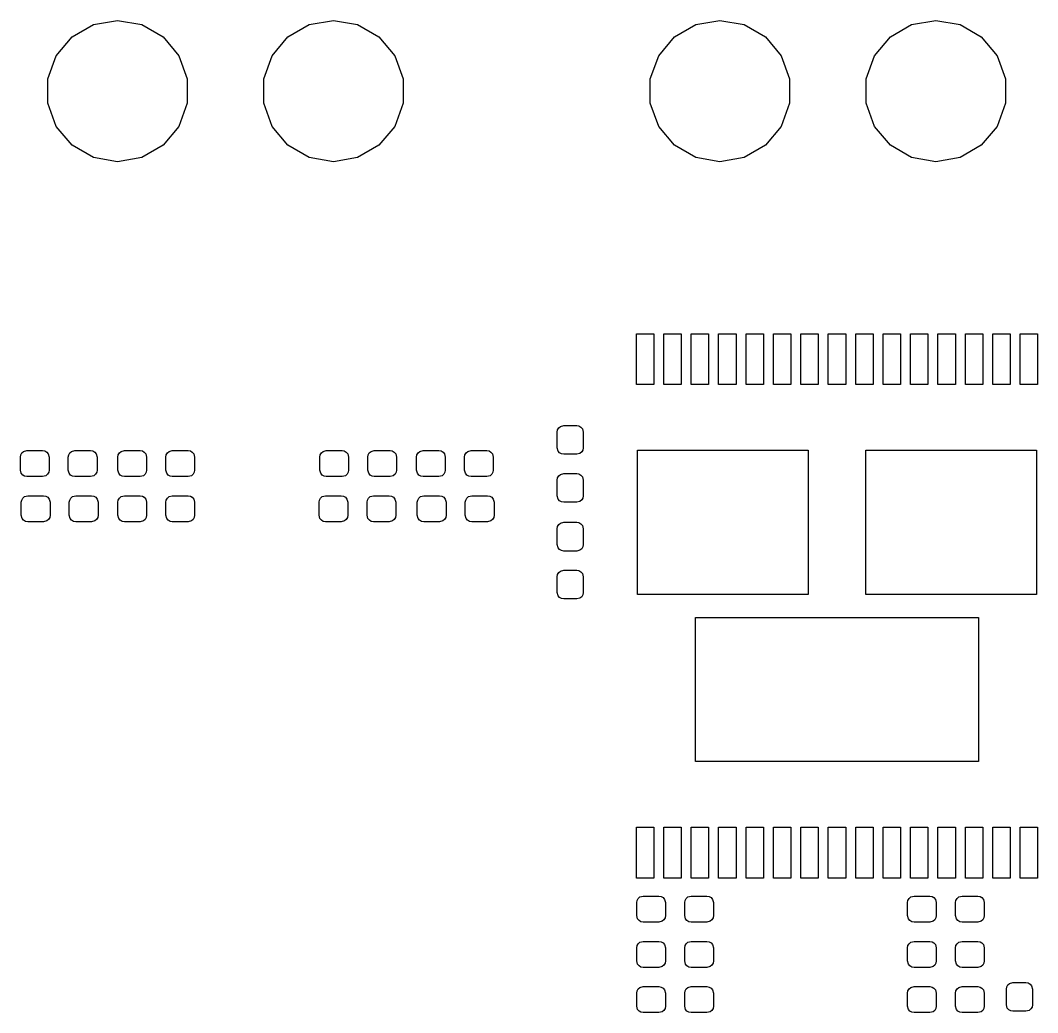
# Model space of a CAD drawing. Extents: x 40 to 162, y -131 to -60.
# Drawn here: x 98.94 to 136.05, y -96.49 to -60.29 of the extents above; entities that cross this region are included whole.
import ezdxf

# ---------------------------------------------------------------- set-up
doc = ezdxf.new("R2010")
doc.units = 0
doc.header["$MEASUREMENT"] = 0
doc.layers.add('BLACK', color=7, linetype='CONTINUOUS')

msp = doc.modelspace()

# ---------------------------------------------------------------- linework, layer by layer
at = {"layer": 'BLACK', "linetype": 'CONTINUOUS'}
for p, q in [((100.831, -60.8892), (101.607, -60.4414)), ((101.607, -60.4414), (102.489, -60.2858)), ((102.489, -60.2858), (103.371, -60.4414)), ((103.371, -60.4414), (104.147, -60.8892)), ((108.705, -60.8892), (109.481, -60.4414)), ((109.481, -60.4414), (110.363, -60.2858)), ((110.363, -60.2858), (111.245, -60.4414)), ((111.245, -60.4414), (112.021, -60.8892)), ((122.802, -60.8892), (123.578, -60.4414)), ((123.578, -60.4414), (124.46, -60.2858)), ((124.46, -60.2858), (125.342, -60.4414)), ((125.342, -60.4414), (126.118, -60.8892)), ((130.676, -60.8892), (131.452, -60.4414)), ((131.452, -60.4414), (132.334, -60.2858)), ((132.334, -60.2858), (133.216, -60.4414)), ((133.216, -60.4414), (133.992, -60.8892)), ((100.255, -61.5754), (100.831, -60.8892)), ((104.147, -60.8892), (104.723, -61.5754)), ((108.129, -61.5754), (108.705, -60.8892)), ((112.021, -60.8892), (112.597, -61.5754)), ((122.226, -61.5754), (122.802, -60.8892)), ((126.118, -60.8892), (126.694, -61.5754)), ((130.1, -61.5754), (130.676, -60.8892)), ((133.992, -60.8892), (134.568, -61.5754)), ((99.949, -62.4171), (100.255, -61.5754)), ((104.723, -61.5754), (105.029, -62.4171)), ((107.823, -62.4171), (108.129, -61.5754)), ((112.597, -61.5754), (112.903, -62.4171)), ((121.92, -62.4171), (122.226, -61.5754)), ((126.694, -61.5754), (127, -62.4171)), ((129.794, -62.4171), (130.1, -61.5754)), ((134.568, -61.5754), (134.874, -62.4171)), ((99.949, -63.3129), (99.949, -62.4171)), ((105.029, -62.4171), (105.029, -63.3129)), ((107.823, -63.3129), (107.823, -62.4171)), ((112.903, -62.4171), (112.903, -63.3129)), ((121.92, -63.3129), (121.92, -62.4171)), ((127, -62.4171), (127, -63.3129)), ((129.794, -63.3129), (129.794, -62.4171)), ((134.874, -62.4171), (134.874, -63.3129)), ((100.255, -64.1546), (99.949, -63.3129)), ((105.029, -63.3129), (104.723, -64.1546)), ((108.129, -64.1546), (107.823, -63.3129)), ((112.903, -63.3129), (112.597, -64.1546)), ((122.226, -64.1546), (121.92, -63.3129)), ((127, -63.3129), (126.694, -64.1546)), ((130.1, -64.1546), (129.794, -63.3129)), ((134.874, -63.3129), (134.568, -64.1546)), ((100.831, -64.8408), (100.255, -64.1546)), ((104.723, -64.1546), (104.147, -64.8408)), ((108.705, -64.8408), (108.129, -64.1546)), ((112.597, -64.1546), (112.021, -64.8408)), ((122.802, -64.8408), (122.226, -64.1546)), ((126.694, -64.1546), (126.118, -64.8408)), ((130.676, -64.8408), (130.1, -64.1546)), ((134.568, -64.1546), (133.992, -64.8408)), ((101.607, -65.2886), (100.831, -64.8408)), ((104.147, -64.8408), (103.371, -65.2886)), ((109.481, -65.2886), (108.705, -64.8408)), ((112.021, -64.8408), (111.245, -65.2886)), ((123.578, -65.2886), (122.802, -64.8408)), ((126.118, -64.8408), (125.342, -65.2886)), ((131.452, -65.2886), (130.676, -64.8408)), ((133.992, -64.8408), (133.216, -65.2886)), ((102.489, -65.4442), (101.607, -65.2886)), ((103.371, -65.2886), (102.489, -65.4442)), ((110.363, -65.4442), (109.481, -65.2886)), ((111.245, -65.2886), (110.363, -65.4442)), ((124.46, -65.4442), (123.578, -65.2886)), ((125.342, -65.2886), (124.46, -65.4442)), ((132.334, -65.4442), (131.452, -65.2886)), ((133.216, -65.2886), (132.334, -65.4442)), ((121.412, -73.5711), (121.412, -71.7169)), ((121.412, -71.7169), (122.047, -71.7169)), ((122.047, -71.7169), (122.047, -73.5711)), ((122.412, -73.5711), (122.412, -71.7169)), ((122.412, -71.7169), (123.047, -71.7169)), ((123.047, -71.7169), (123.047, -73.5711)), ((123.412, -73.5711), (123.412, -71.7169)), ((123.412, -71.7169), (124.047, -71.7169)), ((124.047, -71.7169), (124.047, -73.5711)), ((124.412, -73.5711), (124.412, -71.7169)), ((124.412, -71.7169), (125.047, -71.7169)), ((125.047, -71.7169), (125.047, -73.5711)), ((125.412, -73.5711), (125.412, -71.7169)), ((125.412, -71.7169), (126.047, -71.7169)), ((126.047, -71.7169), (126.047, -73.5711)), ((126.412, -73.5711), (126.412, -71.7169)), ((126.412, -71.7169), (127.047, -71.7169)), ((127.047, -71.7169), (127.047, -73.5711)), ((127.412, -73.5711), (127.412, -71.7169)), ((127.412, -71.7169), (128.047, -71.7169)), ((128.047, -71.7169), (128.047, -73.5711)), ((128.412, -73.5711), (128.412, -71.7169)), ((128.412, -71.7169), (129.047, -71.7169)), ((129.047, -71.7169), (129.047, -73.5711)), ((129.412, -73.5711), (129.412, -71.7169)), ((129.412, -71.7169), (130.047, -71.7169)), ((130.047, -71.7169), (130.047, -73.5711)), ((130.412, -73.5711), (130.412, -71.7169)), ((130.412, -71.7169), (131.047, -71.7169)), ((131.047, -71.7169), (131.047, -73.5711)), ((131.412, -73.5711), (131.412, -71.7169)), ((131.412, -71.7169), (132.047, -71.7169)), ((132.047, -71.7169), (132.047, -73.5711)), ((132.412, -73.5711), (132.412, -71.7169)), ((132.412, -71.7169), (133.047, -71.7169)), ((133.047, -71.7169), (133.047, -73.5711)), ((133.412, -73.5711), (133.412, -71.7169)), ((133.412, -71.7169), (134.047, -71.7169)), ((134.047, -71.7169), (134.047, -73.5711)), ((134.412, -73.5711), (134.412, -71.7169)), ((134.412, -71.7169), (135.047, -71.7169)), ((135.047, -71.7169), (135.047, -73.5711)), ((135.412, -73.5711), (135.412, -71.7169)), ((135.412, -71.7169), (136.047, -71.7169)), ((136.047, -71.7169), (136.047, -73.5711)), ((122.047, -73.5711), (121.412, -73.5711)), ((123.047, -73.5711), (122.412, -73.5711)), ((124.047, -73.5711), (123.412, -73.5711)), ((125.047, -73.5711), (124.412, -73.5711)), ((126.047, -73.5711), (125.412, -73.5711)), ((127.047, -73.5711), (126.412, -73.5711)), ((128.047, -73.5711), (127.412, -73.5711)), ((129.047, -73.5711), (128.412, -73.5711)), ((130.047, -73.5711), (129.412, -73.5711)), ((131.047, -73.5711), (130.412, -73.5711)), ((132.047, -73.5711), (131.412, -73.5711)), ((133.047, -73.5711), (132.412, -73.5711)), ((134.047, -73.5711), (133.412, -73.5711)), ((135.047, -73.5711), (134.412, -73.5711)), ((136.047, -73.5711), (135.412, -73.5711)), ((118.524, -75.3055), (118.538, -75.2243)), ((118.524, -75.8805), (118.524, -75.3055)), ((118.538, -75.2243), (118.58, -75.1528)), ((118.58, -75.1528), (118.643, -75.0998)), ((118.643, -75.0998), (118.761, -75.068)), ((118.761, -75.068), (119.236, -75.068)), ((119.236, -75.068), (119.318, -75.0823)), ((119.318, -75.0823), (119.389, -75.1236)), ((119.389, -75.1236), (119.442, -75.1868)), ((119.442, -75.1868), (119.474, -75.3055)), ((119.474, -75.3055), (119.474, -75.8805)), ((98.9996, -76.0638), (99.0627, -76.0108)), ((99.0627, -76.0108), (99.1815, -75.979)), ((99.1815, -75.979), (99.7565, -75.979)), ((99.7565, -75.979), (99.8377, -75.9933)), ((99.8377, -75.9933), (99.9092, -76.0346)), ((99.9092, -76.0346), (99.9622, -76.0977)), ((100.75, -76.0638), (100.813, -76.0108)), ((100.813, -76.0108), (100.931, -75.979)), ((100.931, -75.979), (101.506, -75.979)), ((101.506, -75.979), (101.588, -75.9933)), ((101.588, -75.9933), (101.659, -76.0346)), ((101.659, -76.0346), (101.712, -76.0977)), ((102.556, -76.0638), (102.619, -76.0108)), ((102.619, -76.0108), (102.737, -75.979)), ((102.737, -75.979), (103.312, -75.979)), ((103.312, -75.979), (103.394, -75.9933)), ((103.394, -75.9933), (103.465, -76.0346)), ((103.465, -76.0346), (103.518, -76.0977)), ((104.306, -76.0638), (104.369, -76.0108)), ((104.369, -76.0108), (104.487, -75.979)), ((104.487, -75.979), (105.062, -75.979)), ((105.062, -75.979), (105.144, -75.9933)), ((105.144, -75.9933), (105.215, -76.0346)), ((105.215, -76.0346), (105.268, -76.0977)), ((109.922, -76.0638), (109.985, -76.0108)), ((109.985, -76.0108), (110.103, -75.979)), ((110.103, -75.979), (110.678, -75.979)), ((110.678, -75.979), (110.76, -75.9933)), ((110.76, -75.9933), (110.831, -76.0346)), ((110.831, -76.0346), (110.884, -76.0977)), ((111.672, -76.0638), (111.735, -76.0108)), ((111.735, -76.0108), (111.853, -75.979)), ((111.853, -75.979), (112.428, -75.979)), ((112.428, -75.979), (112.51, -75.9933)), ((112.51, -75.9933), (112.581, -76.0346)), ((112.581, -76.0346), (112.634, -76.0977)), ((113.45, -76.0638), (113.513, -76.0108)), ((113.513, -76.0108), (113.631, -75.979)), ((113.631, -75.979), (114.206, -75.979)), ((114.206, -75.979), (114.288, -75.9933)), ((114.288, -75.9933), (114.359, -76.0346)), ((114.359, -76.0346), (114.412, -76.0977)), ((115.2, -76.0638), (115.263, -76.0108)), ((115.263, -76.0108), (115.381, -75.979)), ((115.381, -75.979), (115.956, -75.979)), ((115.956, -75.979), (116.038, -75.9933)), ((116.038, -75.9933), (116.109, -76.0346)), ((116.109, -76.0346), (116.162, -76.0977)), ((118.556, -75.9993), (118.524, -75.8805)), ((118.609, -76.0624), (118.556, -75.9993)), ((119.418, -76.0332), (119.355, -76.0862)), ((119.46, -75.9617), (119.418, -76.0332)), ((119.474, -75.8805), (119.46, -75.9617)), ((121.453, -81.2292), (121.453, -75.9714)), ((121.453, -75.9714), (127.676, -75.9714)), ((127.676, -75.9714), (127.676, -81.2292)), ((129.784, -81.2292), (129.784, -75.9714)), ((129.784, -75.9714), (136.007, -75.9714)), ((136.007, -75.9714), (136.007, -81.2292)), ((98.944, -76.2165), (98.9583, -76.1353)), ((98.944, -76.6915), (98.944, -76.2165)), ((98.9583, -76.1353), (98.9996, -76.0638)), ((99.9622, -76.0977), (99.994, -76.2165)), ((99.994, -76.2165), (99.994, -76.6915)), ((100.694, -76.2165), (100.708, -76.1353)), ((100.694, -76.6915), (100.694, -76.2165)), ((100.708, -76.1353), (100.75, -76.0638)), ((101.712, -76.0977), (101.744, -76.2165)), ((101.744, -76.2165), (101.744, -76.6915)), ((102.5, -76.2165), (102.514, -76.1353)), ((102.5, -76.6915), (102.5, -76.2165)), ((102.514, -76.1353), (102.556, -76.0638)), ((103.518, -76.0977), (103.55, -76.2165)), ((103.55, -76.2165), (103.55, -76.6915)), ((104.25, -76.2165), (104.264, -76.1353)), ((104.25, -76.6915), (104.25, -76.2165)), ((104.264, -76.1353), (104.306, -76.0638)), ((105.268, -76.0977), (105.3, -76.2165)), ((105.3, -76.2165), (105.3, -76.6915)), ((109.866, -76.2165), (109.88, -76.1353)), ((109.866, -76.6915), (109.866, -76.2165)), ((109.88, -76.1353), (109.922, -76.0638)), ((110.884, -76.0977), (110.916, -76.2165)), ((110.916, -76.2165), (110.916, -76.6915)), ((111.616, -76.2165), (111.63, -76.1353)), ((111.616, -76.6915), (111.616, -76.2165)), ((111.63, -76.1353), (111.672, -76.0638)), ((112.634, -76.0977), (112.666, -76.2165)), ((112.666, -76.2165), (112.666, -76.6915)), ((113.394, -76.2165), (113.408, -76.1353)), ((113.394, -76.6915), (113.394, -76.2165)), ((113.408, -76.1353), (113.45, -76.0638)), ((114.412, -76.0977), (114.444, -76.2165)), ((114.444, -76.2165), (114.444, -76.6915)), ((115.144, -76.2165), (115.158, -76.1353)), ((115.144, -76.6915), (115.144, -76.2165)), ((115.158, -76.1353), (115.2, -76.0638)), ((116.162, -76.0977), (116.194, -76.2165)), ((116.194, -76.2165), (116.194, -76.6915)), ((118.68, -76.1037), (118.609, -76.0624)), ((118.761, -76.118), (118.68, -76.1037)), ((119.236, -76.118), (118.761, -76.118)), ((119.355, -76.0862), (119.236, -76.118)), ((98.9758, -76.8102), (98.944, -76.6915)), ((99.9797, -76.7727), (99.9384, -76.8442)), ((99.994, -76.6915), (99.9797, -76.7727)), ((100.726, -76.8102), (100.694, -76.6915)), ((101.73, -76.7727), (101.688, -76.8442)), ((101.744, -76.6915), (101.73, -76.7727)), ((102.532, -76.8102), (102.5, -76.6915)), ((103.536, -76.7727), (103.494, -76.8442)), ((103.55, -76.6915), (103.536, -76.7727)), ((104.282, -76.8102), (104.25, -76.6915)), ((105.286, -76.7727), (105.244, -76.8442)), ((105.3, -76.6915), (105.286, -76.7727)), ((109.898, -76.8102), (109.866, -76.6915)), ((110.902, -76.7727), (110.86, -76.8442)), ((110.916, -76.6915), (110.902, -76.7727)), ((111.648, -76.8102), (111.616, -76.6915)), ((112.652, -76.7727), (112.61, -76.8442)), ((112.666, -76.6915), (112.652, -76.7727)), ((113.426, -76.8102), (113.394, -76.6915)), ((114.43, -76.7727), (114.388, -76.8442)), ((114.444, -76.6915), (114.43, -76.7727)), ((115.176, -76.8102), (115.144, -76.6915)), ((116.18, -76.7727), (116.138, -76.8442)), ((116.194, -76.6915), (116.18, -76.7727)), ((99.0288, -76.8734), (98.9758, -76.8102)), ((99.1003, -76.9147), (99.0288, -76.8734)), ((99.1815, -76.929), (99.1003, -76.9147)), ((99.7565, -76.929), (99.1815, -76.929)), ((99.8752, -76.8972), (99.7565, -76.929)), ((99.9384, -76.8442), (99.8752, -76.8972)), ((100.779, -76.8734), (100.726, -76.8102)), ((100.85, -76.9147), (100.779, -76.8734)), ((100.931, -76.929), (100.85, -76.9147)), ((101.506, -76.929), (100.931, -76.929)), ((101.625, -76.8972), (101.506, -76.929)), ((101.688, -76.8442), (101.625, -76.8972)), ((102.585, -76.8734), (102.532, -76.8102)), ((102.656, -76.9147), (102.585, -76.8734)), ((102.737, -76.929), (102.656, -76.9147)), ((103.312, -76.929), (102.737, -76.929)), ((103.431, -76.8972), (103.312, -76.929)), ((103.494, -76.8442), (103.431, -76.8972)), ((104.335, -76.8734), (104.282, -76.8102)), ((104.406, -76.9147), (104.335, -76.8734)), ((104.487, -76.929), (104.406, -76.9147)), ((105.062, -76.929), (104.487, -76.929)), ((105.181, -76.8972), (105.062, -76.929)), ((105.244, -76.8442), (105.181, -76.8972)), ((109.951, -76.8734), (109.898, -76.8102)), ((110.022, -76.9147), (109.951, -76.8734)), ((110.103, -76.929), (110.022, -76.9147)), ((110.678, -76.929), (110.103, -76.929)), ((110.797, -76.8972), (110.678, -76.929)), ((110.86, -76.8442), (110.797, -76.8972)), ((111.701, -76.8734), (111.648, -76.8102)), ((111.772, -76.9147), (111.701, -76.8734)), ((111.853, -76.929), (111.772, -76.9147)), ((112.428, -76.929), (111.853, -76.929)), ((112.547, -76.8972), (112.428, -76.929)), ((112.61, -76.8442), (112.547, -76.8972)), ((113.479, -76.8734), (113.426, -76.8102)), ((113.55, -76.9147), (113.479, -76.8734)), ((113.631, -76.929), (113.55, -76.9147)), ((114.206, -76.929), (113.631, -76.929)), ((114.325, -76.8972), (114.206, -76.929)), ((114.388, -76.8442), (114.325, -76.8972)), ((115.229, -76.8734), (115.176, -76.8102)), ((115.3, -76.9147), (115.229, -76.8734)), ((115.381, -76.929), (115.3, -76.9147)), ((115.956, -76.929), (115.381, -76.929)), ((116.075, -76.8972), (115.956, -76.929)), ((116.138, -76.8442), (116.075, -76.8972)), ((118.524, -77.0555), (118.538, -76.9743)), ((118.524, -77.6305), (118.524, -77.0555)), ((118.538, -76.9743), (118.58, -76.9028)), ((118.58, -76.9028), (118.643, -76.8498)), ((118.643, -76.8498), (118.761, -76.818)), ((118.761, -76.818), (119.236, -76.818)), ((119.236, -76.818), (119.318, -76.8323)), ((119.318, -76.8323), (119.389, -76.8736)), ((119.389, -76.8736), (119.442, -76.9368)), ((119.442, -76.9368), (119.474, -77.0555)), ((119.474, -77.0555), (119.474, -77.6305)), ((98.9795, -77.8675), (98.9938, -77.7863)), ((98.9795, -78.3425), (98.9795, -77.8675)), ((98.9938, -77.7863), (99.0351, -77.7148)), ((99.0351, -77.7148), (99.0982, -77.6618)), ((99.0982, -77.6618), (99.217, -77.63)), ((99.217, -77.63), (99.792, -77.63)), ((99.792, -77.63), (99.8732, -77.6443)), ((99.8732, -77.6443), (99.9447, -77.6856)), ((99.9447, -77.6856), (99.9977, -77.7488)), ((99.9977, -77.7488), (100.029, -77.8675)), ((100.029, -77.8675), (100.029, -78.3425)), ((100.73, -77.8675), (100.744, -77.7863)), ((100.73, -78.3425), (100.73, -77.8675)), ((100.744, -77.7863), (100.785, -77.7148)), ((100.785, -77.7148), (100.848, -77.6618)), ((100.848, -77.6618), (100.967, -77.63)), ((100.967, -77.63), (101.542, -77.63)), ((101.542, -77.63), (101.623, -77.6443)), ((101.623, -77.6443), (101.695, -77.6856)), ((101.695, -77.6856), (101.748, -77.7488)), ((101.748, -77.7488), (101.779, -77.8675)), ((101.779, -77.8675), (101.779, -78.3425)), ((102.5, -77.8675), (102.514, -77.7863)), ((102.5, -78.3425), (102.5, -77.8675)), ((102.514, -77.7863), (102.556, -77.7148)), ((102.556, -77.7148), (102.619, -77.6618)), ((102.619, -77.6618), (102.737, -77.63)), ((102.737, -77.63), (103.312, -77.63)), ((103.312, -77.63), (103.394, -77.6443)), ((103.394, -77.6443), (103.465, -77.6856)), ((103.465, -77.6856), (103.518, -77.7488)), ((103.518, -77.7488), (103.55, -77.8675)), ((103.55, -77.8675), (103.55, -78.3425)), ((104.25, -77.8675), (104.264, -77.7863)), ((104.25, -78.3425), (104.25, -77.8675)), ((104.264, -77.7863), (104.306, -77.7148)), ((104.306, -77.7148), (104.369, -77.6618)), ((104.369, -77.6618), (104.487, -77.63)), ((104.487, -77.63), (105.062, -77.63)), ((105.062, -77.63), (105.144, -77.6443)), ((105.144, -77.6443), (105.215, -77.6856)), ((105.215, -77.6856), (105.268, -77.7488)), ((105.268, -77.7488), (105.3, -77.8675)), ((105.3, -77.8675), (105.3, -78.3425)), ((109.838, -77.8675), (109.852, -77.7863)), ((109.838, -78.3425), (109.838, -77.8675)), ((109.852, -77.7863), (109.894, -77.7148)), ((109.894, -77.7148), (109.957, -77.6618)), ((109.957, -77.6618), (110.075, -77.63)), ((110.075, -77.63), (110.65, -77.63)), ((110.65, -77.63), (110.732, -77.6443)), ((110.732, -77.6443), (110.803, -77.6856)), ((110.803, -77.6856), (110.856, -77.7488)), ((110.856, -77.7488), (110.888, -77.8675)), ((110.888, -77.8675), (110.888, -78.3425)), ((111.588, -77.8675), (111.602, -77.7863)), ((111.588, -78.3425), (111.588, -77.8675)), ((111.602, -77.7863), (111.644, -77.7148)), ((111.644, -77.7148), (111.707, -77.6618)), ((111.707, -77.6618), (111.825, -77.63)), ((111.825, -77.63), (112.4, -77.63)), ((112.4, -77.63), (112.482, -77.6443)), ((112.482, -77.6443), (112.553, -77.6856)), ((112.553, -77.6856), (112.606, -77.7488)), ((112.606, -77.7488), (112.638, -77.8675)), ((112.638, -77.8675), (112.638, -78.3425)), ((113.422, -77.8675), (113.436, -77.7863)), ((113.422, -78.3425), (113.422, -77.8675)), ((113.436, -77.7863), (113.478, -77.7148)), ((113.478, -77.7148), (113.541, -77.6618)), ((113.541, -77.6618), (113.659, -77.63)), ((113.659, -77.63), (114.234, -77.63)), ((114.234, -77.63), (114.316, -77.6443)), ((114.316, -77.6443), (114.387, -77.6856)), ((114.387, -77.6856), (114.44, -77.7488)), ((114.44, -77.7488), (114.472, -77.8675)), ((114.472, -77.8675), (114.472, -78.3425)), ((115.172, -77.8675), (115.186, -77.7863)), ((115.172, -78.3425), (115.172, -77.8675)), ((115.186, -77.7863), (115.228, -77.7148)), ((115.228, -77.7148), (115.291, -77.6618)), ((115.291, -77.6618), (115.409, -77.63)), ((115.409, -77.63), (115.984, -77.63)), ((115.984, -77.63), (116.066, -77.6443)), ((116.066, -77.6443), (116.137, -77.6856)), ((116.137, -77.6856), (116.19, -77.7488)), ((116.19, -77.7488), (116.222, -77.8675)), ((116.222, -77.8675), (116.222, -78.3425)), ((118.556, -77.7493), (118.524, -77.6305)), ((118.609, -77.8124), (118.556, -77.7493)), ((118.68, -77.8537), (118.609, -77.8124)), ((118.761, -77.868), (118.68, -77.8537)), ((119.236, -77.868), (118.761, -77.868)), ((119.355, -77.8362), (119.236, -77.868)), ((119.418, -77.7832), (119.355, -77.8362)), ((119.46, -77.7117), (119.418, -77.7832)), ((119.474, -77.6305), (119.46, -77.7117)), ((99.0113, -78.4612), (98.9795, -78.3425)), ((99.0643, -78.5244), (99.0113, -78.4612)), ((99.1358, -78.5657), (99.0643, -78.5244)), ((99.217, -78.58), (99.1358, -78.5657)), ((99.792, -78.58), (99.217, -78.58)), ((99.9107, -78.5482), (99.792, -78.58)), ((99.9739, -78.4952), (99.9107, -78.5482)), ((100.015, -78.4237), (99.9739, -78.4952)), ((100.029, -78.3425), (100.015, -78.4237)), ((100.761, -78.4612), (100.73, -78.3425)), ((100.814, -78.5244), (100.761, -78.4612)), ((100.886, -78.5657), (100.814, -78.5244)), ((100.967, -78.58), (100.886, -78.5657)), ((101.542, -78.58), (100.967, -78.58)), ((101.661, -78.5482), (101.542, -78.58)), ((101.724, -78.4952), (101.661, -78.5482)), ((101.765, -78.4237), (101.724, -78.4952)), ((101.779, -78.3425), (101.765, -78.4237)), ((102.532, -78.4612), (102.5, -78.3425)), ((102.585, -78.5244), (102.532, -78.4612)), ((102.656, -78.5657), (102.585, -78.5244)), ((102.737, -78.58), (102.656, -78.5657)), ((103.312, -78.58), (102.737, -78.58)), ((103.431, -78.5482), (103.312, -78.58)), ((103.494, -78.4952), (103.431, -78.5482)), ((103.536, -78.4237), (103.494, -78.4952)), ((103.55, -78.3425), (103.536, -78.4237)), ((104.282, -78.4612), (104.25, -78.3425)), ((104.335, -78.5244), (104.282, -78.4612)), ((104.406, -78.5657), (104.335, -78.5244)), ((104.487, -78.58), (104.406, -78.5657)), ((105.062, -78.58), (104.487, -78.58)), ((105.181, -78.5482), (105.062, -78.58)), ((105.244, -78.4952), (105.181, -78.5482)), ((105.286, -78.4237), (105.244, -78.4952)), ((105.3, -78.3425), (105.286, -78.4237)), ((109.87, -78.4612), (109.838, -78.3425)), ((109.923, -78.5244), (109.87, -78.4612)), ((109.994, -78.5657), (109.923, -78.5244)), ((110.075, -78.58), (109.994, -78.5657)), ((110.65, -78.58), (110.075, -78.58)), ((110.769, -78.5482), (110.65, -78.58)), ((110.832, -78.4952), (110.769, -78.5482)), ((110.874, -78.4237), (110.832, -78.4952)), ((110.888, -78.3425), (110.874, -78.4237)), ((111.62, -78.4612), (111.588, -78.3425)), ((111.673, -78.5244), (111.62, -78.4612)), ((111.744, -78.5657), (111.673, -78.5244)), ((111.825, -78.58), (111.744, -78.5657)), ((112.4, -78.58), (111.825, -78.58)), ((112.519, -78.5482), (112.4, -78.58)), ((112.582, -78.4952), (112.519, -78.5482)), ((112.624, -78.4237), (112.582, -78.4952)), ((112.638, -78.3425), (112.624, -78.4237)), ((113.454, -78.4612), (113.422, -78.3425)), ((113.507, -78.5244), (113.454, -78.4612)), ((113.578, -78.5657), (113.507, -78.5244)), ((113.659, -78.58), (113.578, -78.5657)), ((114.234, -78.58), (113.659, -78.58)), ((114.353, -78.5482), (114.234, -78.58)), ((114.416, -78.4952), (114.353, -78.5482)), ((114.458, -78.4237), (114.416, -78.4952)), ((114.472, -78.3425), (114.458, -78.4237)), ((115.204, -78.4612), (115.172, -78.3425)), ((115.257, -78.5244), (115.204, -78.4612)), ((115.328, -78.5657), (115.257, -78.5244)), ((115.409, -78.58), (115.328, -78.5657)), ((115.984, -78.58), (115.409, -78.58)), ((116.103, -78.5482), (115.984, -78.58)), ((116.166, -78.4952), (116.103, -78.5482)), ((116.208, -78.4237), (116.166, -78.4952)), ((116.222, -78.3425), (116.208, -78.4237)), ((118.58, -78.6808), (118.643, -78.6278)), ((118.643, -78.6278), (118.761, -78.596)), ((118.761, -78.596), (119.236, -78.596)), ((119.236, -78.596), (119.318, -78.6103)), ((119.318, -78.6103), (119.389, -78.6516)), ((119.389, -78.6516), (119.442, -78.7147)), ((118.524, -78.8335), (118.538, -78.7523)), ((118.524, -79.4085), (118.524, -78.8335)), ((118.538, -78.7523), (118.58, -78.6808)), ((119.442, -78.7147), (119.474, -78.8335)), ((119.474, -78.8335), (119.474, -79.4085)), ((118.556, -79.5272), (118.524, -79.4085)), ((118.609, -79.5904), (118.556, -79.5272)), ((118.68, -79.6317), (118.609, -79.5904)), ((118.761, -79.646), (118.68, -79.6317)), ((119.236, -79.646), (118.761, -79.646)), ((119.355, -79.6142), (119.236, -79.646)), ((119.418, -79.5612), (119.355, -79.6142)), ((119.46, -79.4897), (119.418, -79.5612)), ((119.474, -79.4085), (119.46, -79.4897)), ((118.524, -80.5835), (118.538, -80.5023)), ((118.538, -80.5023), (118.58, -80.4308)), ((118.58, -80.4308), (118.643, -80.3778)), ((118.643, -80.3778), (118.761, -80.346)), ((118.761, -80.346), (119.236, -80.346)), ((119.236, -80.346), (119.318, -80.3603)), ((119.318, -80.3603), (119.389, -80.4016)), ((119.389, -80.4016), (119.442, -80.4647)), ((119.442, -80.4647), (119.474, -80.5835)), ((118.524, -81.1585), (118.524, -80.5835)), ((119.474, -80.5835), (119.474, -81.1585)), ((118.556, -81.2772), (118.524, -81.1585)), ((119.46, -81.2397), (119.418, -81.3112)), ((119.474, -81.1585), (119.46, -81.2397)), ((127.676, -81.2292), (121.453, -81.2292)), ((136.007, -81.2292), (129.784, -81.2292)), ((118.609, -81.3404), (118.556, -81.2772)), ((118.68, -81.3817), (118.609, -81.3404)), ((118.761, -81.396), (118.68, -81.3817)), ((119.236, -81.396), (118.761, -81.396)), ((119.355, -81.3642), (119.236, -81.396)), ((119.418, -81.3112), (119.355, -81.3642)), ((123.574, -87.3252), (123.574, -82.0674)), ((123.574, -82.0674), (133.886, -82.0674)), ((133.886, -82.0674), (133.886, -87.3252)), ((133.886, -87.3252), (123.574, -87.3252)), ((121.412, -91.5797), (121.412, -89.7255)), ((121.412, -89.7255), (122.047, -89.7255)), ((122.047, -89.7255), (122.047, -91.5797)), ((122.412, -91.5797), (122.412, -89.7255)), ((122.412, -89.7255), (123.047, -89.7255)), ((123.047, -89.7255), (123.047, -91.5797)), ((123.412, -91.5797), (123.412, -89.7255)), ((123.412, -89.7255), (124.047, -89.7255)), ((124.047, -89.7255), (124.047, -91.5797)), ((124.412, -91.5797), (124.412, -89.7255)), ((124.412, -89.7255), (125.047, -89.7255)), ((125.047, -89.7255), (125.047, -91.5797)), ((125.412, -91.5797), (125.412, -89.7255)), ((125.412, -89.7255), (126.047, -89.7255)), ((126.047, -89.7255), (126.047, -91.5797)), ((126.412, -91.5797), (126.412, -89.7255)), ((126.412, -89.7255), (127.047, -89.7255)), ((127.047, -89.7255), (127.047, -91.5797)), ((127.412, -91.5797), (127.412, -89.7255)), ((127.412, -89.7255), (128.047, -89.7255)), ((128.047, -89.7255), (128.047, -91.5797)), ((128.412, -91.5797), (128.412, -89.7255)), ((128.412, -89.7255), (129.047, -89.7255)), ((129.047, -89.7255), (129.047, -91.5797)), ((129.412, -91.5797), (129.412, -89.7255)), ((129.412, -89.7255), (130.047, -89.7255)), ((130.047, -89.7255), (130.047, -91.5797)), ((130.412, -91.5797), (130.412, -89.7255)), ((130.412, -89.7255), (131.047, -89.7255)), ((131.047, -89.7255), (131.047, -91.5797)), ((131.412, -91.5797), (131.412, -89.7255)), ((131.412, -89.7255), (132.047, -89.7255)), ((132.047, -89.7255), (132.047, -91.5797)), ((132.412, -91.5797), (132.412, -89.7255)), ((132.412, -89.7255), (133.047, -89.7255)), ((133.047, -89.7255), (133.047, -91.5797)), ((133.412, -91.5797), (133.412, -89.7255)), ((133.412, -89.7255), (134.047, -89.7255)), ((134.047, -89.7255), (134.047, -91.5797)), ((134.412, -91.5797), (134.412, -89.7255)), ((134.412, -89.7255), (135.047, -89.7255)), ((135.047, -89.7255), (135.047, -91.5797)), ((135.412, -91.5797), (135.412, -89.7255)), ((135.412, -89.7255), (136.047, -89.7255)), ((136.047, -89.7255), (136.047, -91.5797)), ((122.047, -91.5797), (121.412, -91.5797)), ((123.047, -91.5797), (122.412, -91.5797)), ((124.047, -91.5797), (123.412, -91.5797)), ((125.047, -91.5797), (124.412, -91.5797)), ((126.047, -91.5797), (125.412, -91.5797)), ((127.047, -91.5797), (126.412, -91.5797)), ((128.047, -91.5797), (127.412, -91.5797)), ((129.047, -91.5797), (128.412, -91.5797)), ((130.047, -91.5797), (129.412, -91.5797)), ((131.047, -91.5797), (130.412, -91.5797)), ((132.047, -91.5797), (131.412, -91.5797)), ((133.047, -91.5797), (132.412, -91.5797)), ((134.047, -91.5797), (133.412, -91.5797)), ((135.047, -91.5797), (134.412, -91.5797)), ((136.047, -91.5797), (135.412, -91.5797)), ((121.437, -92.3913), (121.479, -92.3198)), ((121.479, -92.3198), (121.542, -92.2668)), ((121.542, -92.2668), (121.66, -92.235)), ((121.66, -92.235), (122.235, -92.235)), ((122.235, -92.235), (122.317, -92.2493)), ((122.317, -92.2493), (122.388, -92.2906)), ((122.388, -92.2906), (122.441, -92.3537)), ((122.441, -92.3537), (122.473, -92.4725)), ((123.187, -92.3913), (123.229, -92.3198)), ((123.229, -92.3198), (123.292, -92.2668)), ((123.292, -92.2668), (123.41, -92.235)), ((123.41, -92.235), (123.985, -92.235)), ((123.985, -92.235), (124.067, -92.2493)), ((124.067, -92.2493), (124.138, -92.2906)), ((124.138, -92.2906), (124.191, -92.3537)), ((124.191, -92.3537), (124.223, -92.4725)), ((131.315, -92.3913), (131.357, -92.3198)), ((131.357, -92.3198), (131.42, -92.2668)), ((131.42, -92.2668), (131.538, -92.235)), ((131.538, -92.235), (132.113, -92.235)), ((132.113, -92.235), (132.195, -92.2493)), ((132.195, -92.2493), (132.266, -92.2906)), ((132.266, -92.2906), (132.319, -92.3537)), ((132.319, -92.3537), (132.351, -92.4725)), ((133.065, -92.3913), (133.107, -92.3198)), ((133.107, -92.3198), (133.17, -92.2668)), ((133.17, -92.2668), (133.288, -92.235)), ((133.288, -92.235), (133.863, -92.235)), ((133.863, -92.235), (133.945, -92.2493)), ((133.945, -92.2493), (134.016, -92.2906)), ((134.016, -92.2906), (134.069, -92.3537)), ((134.069, -92.3537), (134.101, -92.4725)), ((121.423, -92.4725), (121.437, -92.3913)), ((121.423, -92.9475), (121.423, -92.4725)), ((122.473, -92.4725), (122.473, -92.9475)), ((123.173, -92.4725), (123.187, -92.3913)), ((123.173, -92.9475), (123.173, -92.4725)), ((124.223, -92.4725), (124.223, -92.9475)), ((131.301, -92.4725), (131.315, -92.3913)), ((131.301, -92.9475), (131.301, -92.4725)), ((132.351, -92.4725), (132.351, -92.9475)), ((133.051, -92.4725), (133.065, -92.3913)), ((133.051, -92.9475), (133.051, -92.4725)), ((134.101, -92.4725), (134.101, -92.9475)), ((121.455, -93.0662), (121.423, -92.9475)), ((121.508, -93.1294), (121.455, -93.0662)), ((122.417, -93.1002), (122.354, -93.1532)), ((122.459, -93.0287), (122.417, -93.1002)), ((122.473, -92.9475), (122.459, -93.0287)), ((123.205, -93.0662), (123.173, -92.9475)), ((123.258, -93.1294), (123.205, -93.0662)), ((124.167, -93.1002), (124.104, -93.1532)), ((124.209, -93.0287), (124.167, -93.1002)), ((124.223, -92.9475), (124.209, -93.0287)), ((131.333, -93.0662), (131.301, -92.9475)), ((131.386, -93.1294), (131.333, -93.0662)), ((132.295, -93.1002), (132.232, -93.1532)), ((132.337, -93.0287), (132.295, -93.1002)), ((132.351, -92.9475), (132.337, -93.0287)), ((133.083, -93.0662), (133.051, -92.9475)), ((133.136, -93.1294), (133.083, -93.0662)), ((134.045, -93.1002), (133.982, -93.1532)), ((134.087, -93.0287), (134.045, -93.1002)), ((134.101, -92.9475), (134.087, -93.0287)), ((121.579, -93.1707), (121.508, -93.1294)), ((121.66, -93.185), (121.579, -93.1707)), ((122.235, -93.185), (121.66, -93.185)), ((122.354, -93.1532), (122.235, -93.185)), ((123.329, -93.1707), (123.258, -93.1294)), ((123.41, -93.185), (123.329, -93.1707)), ((123.985, -93.185), (123.41, -93.185)), ((124.104, -93.1532), (123.985, -93.185)), ((131.457, -93.1707), (131.386, -93.1294)), ((131.538, -93.185), (131.457, -93.1707)), ((132.113, -93.185), (131.538, -93.185)), ((132.232, -93.1532), (132.113, -93.185)), ((133.207, -93.1707), (133.136, -93.1294)), ((133.288, -93.185), (133.207, -93.1707)), ((133.863, -93.185), (133.288, -93.185)), ((133.982, -93.1532), (133.863, -93.185)), ((121.423, -94.1235), (121.437, -94.0423)), ((121.423, -94.5985), (121.423, -94.1235)), ((121.437, -94.0423), (121.479, -93.9708)), ((121.479, -93.9708), (121.542, -93.9178)), ((121.542, -93.9178), (121.66, -93.886)), ((121.66, -93.886), (122.235, -93.886)), ((122.235, -93.886), (122.317, -93.9003)), ((122.317, -93.9003), (122.388, -93.9416)), ((122.388, -93.9416), (122.441, -94.0048)), ((122.441, -94.0048), (122.473, -94.1235)), ((122.473, -94.1235), (122.473, -94.5985)), ((123.173, -94.1235), (123.187, -94.0423)), ((123.173, -94.5985), (123.173, -94.1235)), ((123.187, -94.0423), (123.229, -93.9708)), ((123.229, -93.9708), (123.292, -93.9178)), ((123.292, -93.9178), (123.41, -93.886)), ((123.41, -93.886), (123.985, -93.886)), ((123.985, -93.886), (124.067, -93.9003)), ((124.067, -93.9003), (124.138, -93.9416)), ((124.138, -93.9416), (124.191, -94.0048)), ((124.191, -94.0048), (124.223, -94.1235)), ((124.223, -94.1235), (124.223, -94.5985)), ((131.301, -94.1235), (131.315, -94.0423)), ((131.301, -94.5985), (131.301, -94.1235)), ((131.315, -94.0423), (131.357, -93.9708)), ((131.357, -93.9708), (131.42, -93.9178)), ((131.42, -93.9178), (131.538, -93.886)), ((131.538, -93.886), (132.113, -93.886)), ((132.113, -93.886), (132.195, -93.9003)), ((132.195, -93.9003), (132.266, -93.9416)), ((132.266, -93.9416), (132.319, -94.0048)), ((132.319, -94.0048), (132.351, -94.1235)), ((132.351, -94.1235), (132.351, -94.5985)), ((133.051, -94.1235), (133.065, -94.0423)), ((133.051, -94.5985), (133.051, -94.1235)), ((133.065, -94.0423), (133.107, -93.9708)), ((133.107, -93.9708), (133.17, -93.9178)), ((133.17, -93.9178), (133.288, -93.886)), ((133.288, -93.886), (133.863, -93.886)), ((133.863, -93.886), (133.945, -93.9003)), ((133.945, -93.9003), (134.016, -93.9416)), ((134.016, -93.9416), (134.069, -94.0048)), ((134.069, -94.0048), (134.101, -94.1235)), ((134.101, -94.1235), (134.101, -94.5985)), ((121.455, -94.7172), (121.423, -94.5985)), ((122.473, -94.5985), (122.459, -94.6797)), ((123.205, -94.7172), (123.173, -94.5985)), ((124.223, -94.5985), (124.209, -94.6797)), ((131.333, -94.7172), (131.301, -94.5985)), ((132.351, -94.5985), (132.337, -94.6797)), ((133.083, -94.7172), (133.051, -94.5985)), ((134.101, -94.5985), (134.087, -94.6797)), ((121.508, -94.7804), (121.455, -94.7172)), ((121.579, -94.8217), (121.508, -94.7804)), ((121.66, -94.836), (121.579, -94.8217)), ((122.235, -94.836), (121.66, -94.836)), ((122.354, -94.8042), (122.235, -94.836)), ((122.417, -94.7512), (122.354, -94.8042)), ((122.459, -94.6797), (122.417, -94.7512)), ((123.258, -94.7804), (123.205, -94.7172)), ((123.329, -94.8217), (123.258, -94.7804)), ((123.41, -94.836), (123.329, -94.8217)), ((123.985, -94.836), (123.41, -94.836)), ((124.104, -94.8042), (123.985, -94.836)), ((124.167, -94.7512), (124.104, -94.8042)), ((124.209, -94.6797), (124.167, -94.7512)), ((131.386, -94.7804), (131.333, -94.7172)), ((131.457, -94.8217), (131.386, -94.7804)), ((131.538, -94.836), (131.457, -94.8217)), ((132.113, -94.836), (131.538, -94.836)), ((132.232, -94.8042), (132.113, -94.836)), ((132.295, -94.7512), (132.232, -94.8042)), ((132.337, -94.6797), (132.295, -94.7512)), ((133.136, -94.7804), (133.083, -94.7172)), ((133.207, -94.8217), (133.136, -94.7804)), ((133.288, -94.836), (133.207, -94.8217)), ((133.863, -94.836), (133.288, -94.836)), ((133.982, -94.8042), (133.863, -94.836)), ((134.045, -94.7512), (133.982, -94.8042)), ((134.087, -94.6797), (134.045, -94.7512)), ((121.423, -95.7745), (121.437, -95.6933)), ((121.437, -95.6933), (121.479, -95.6218)), ((121.479, -95.6218), (121.542, -95.5688)), ((121.542, -95.5688), (121.66, -95.537)), ((121.66, -95.537), (122.235, -95.537)), ((122.235, -95.537), (122.317, -95.5513)), ((122.317, -95.5513), (122.388, -95.5926)), ((122.388, -95.5926), (122.441, -95.6557)), ((122.441, -95.6557), (122.473, -95.7745)), ((123.173, -95.7745), (123.187, -95.6933)), ((123.187, -95.6933), (123.229, -95.6218)), ((123.229, -95.6218), (123.292, -95.5688)), ((123.292, -95.5688), (123.41, -95.537)), ((123.41, -95.537), (123.985, -95.537)), ((123.985, -95.537), (124.067, -95.5513)), ((124.067, -95.5513), (124.138, -95.5926)), ((124.138, -95.5926), (124.191, -95.6557)), ((124.191, -95.6557), (124.223, -95.7745)), ((131.301, -95.7745), (131.315, -95.6933)), ((131.315, -95.6933), (131.357, -95.6218)), ((131.357, -95.6218), (131.42, -95.5688)), ((131.42, -95.5688), (131.538, -95.537)), ((131.538, -95.537), (132.113, -95.537)), ((132.113, -95.537), (132.195, -95.5513)), ((132.195, -95.5513), (132.266, -95.5926)), ((132.266, -95.5926), (132.319, -95.6557)), ((132.319, -95.6557), (132.351, -95.7745)), ((133.051, -95.7745), (133.065, -95.6933)), ((133.065, -95.6933), (133.107, -95.6218)), ((133.107, -95.6218), (133.17, -95.5688)), ((133.17, -95.5688), (133.288, -95.537)), ((133.288, -95.537), (133.863, -95.537)), ((133.863, -95.537), (133.945, -95.5513)), ((133.945, -95.5513), (134.016, -95.5926)), ((134.016, -95.5926), (134.069, -95.6557)), ((134.069, -95.6557), (134.101, -95.7745)), ((134.907, -95.6255), (134.921, -95.5443)), ((134.907, -96.2005), (134.907, -95.6255)), ((134.921, -95.5443), (134.963, -95.4728)), ((134.963, -95.4728), (135.026, -95.4198)), ((135.026, -95.4198), (135.144, -95.388)), ((135.144, -95.388), (135.619, -95.388)), ((135.619, -95.388), (135.701, -95.4023)), ((135.701, -95.4023), (135.772, -95.4436)), ((135.772, -95.4436), (135.825, -95.5067)), ((135.825, -95.5067), (135.857, -95.6255)), ((135.857, -95.6255), (135.857, -96.2005)), ((121.423, -96.2495), (121.423, -95.7745)), ((122.473, -95.7745), (122.473, -96.2495)), ((123.173, -96.2495), (123.173, -95.7745)), ((124.223, -95.7745), (124.223, -96.2495)), ((131.301, -96.2495), (131.301, -95.7745)), ((132.351, -95.7745), (132.351, -96.2495)), ((133.051, -96.2495), (133.051, -95.7745)), ((134.101, -95.7745), (134.101, -96.2495)), ((121.455, -96.3682), (121.423, -96.2495)), ((121.508, -96.4314), (121.455, -96.3682)), ((121.579, -96.4727), (121.508, -96.4314)), ((122.354, -96.4552), (122.235, -96.487)), ((122.417, -96.4022), (122.354, -96.4552)), ((122.459, -96.3307), (122.417, -96.4022)), ((122.473, -96.2495), (122.459, -96.3307)), ((123.205, -96.3682), (123.173, -96.2495)), ((123.258, -96.4314), (123.205, -96.3682)), ((123.329, -96.4727), (123.258, -96.4314)), ((124.104, -96.4552), (123.985, -96.487)), ((124.167, -96.4022), (124.104, -96.4552)), ((124.209, -96.3307), (124.167, -96.4022)), ((124.223, -96.2495), (124.209, -96.3307)), ((131.333, -96.3682), (131.301, -96.2495)), ((131.386, -96.4314), (131.333, -96.3682)), ((131.457, -96.4727), (131.386, -96.4314)), ((132.232, -96.4552), (132.113, -96.487)), ((132.295, -96.4022), (132.232, -96.4552)), ((132.337, -96.3307), (132.295, -96.4022)), ((132.351, -96.2495), (132.337, -96.3307)), ((133.083, -96.3682), (133.051, -96.2495)), ((133.136, -96.4314), (133.083, -96.3682)), ((133.207, -96.4727), (133.136, -96.4314)), ((133.982, -96.4552), (133.863, -96.487)), ((134.045, -96.4022), (133.982, -96.4552)), ((134.087, -96.3307), (134.045, -96.4022)), ((134.101, -96.2495), (134.087, -96.3307)), ((134.939, -96.3192), (134.907, -96.2005)), ((134.992, -96.3824), (134.939, -96.3192)), ((135.063, -96.4237), (134.992, -96.3824)), ((135.144, -96.438), (135.063, -96.4237)), ((135.619, -96.438), (135.144, -96.438)), ((135.738, -96.4062), (135.619, -96.438)), ((135.801, -96.3532), (135.738, -96.4062)), ((135.843, -96.2817), (135.801, -96.3532)), ((135.857, -96.2005), (135.843, -96.2817)), ((121.66, -96.487), (121.579, -96.4727)), ((122.235, -96.487), (121.66, -96.487)), ((123.41, -96.487), (123.329, -96.4727)), ((123.985, -96.487), (123.41, -96.487)), ((131.538, -96.487), (131.457, -96.4727)), ((132.113, -96.487), (131.538, -96.487)), ((133.288, -96.487), (133.207, -96.4727)), ((133.863, -96.487), (133.288, -96.487))]:
    msp.add_line(p, q, dxfattribs=at)

doc.saveas('drawing.dxf')
